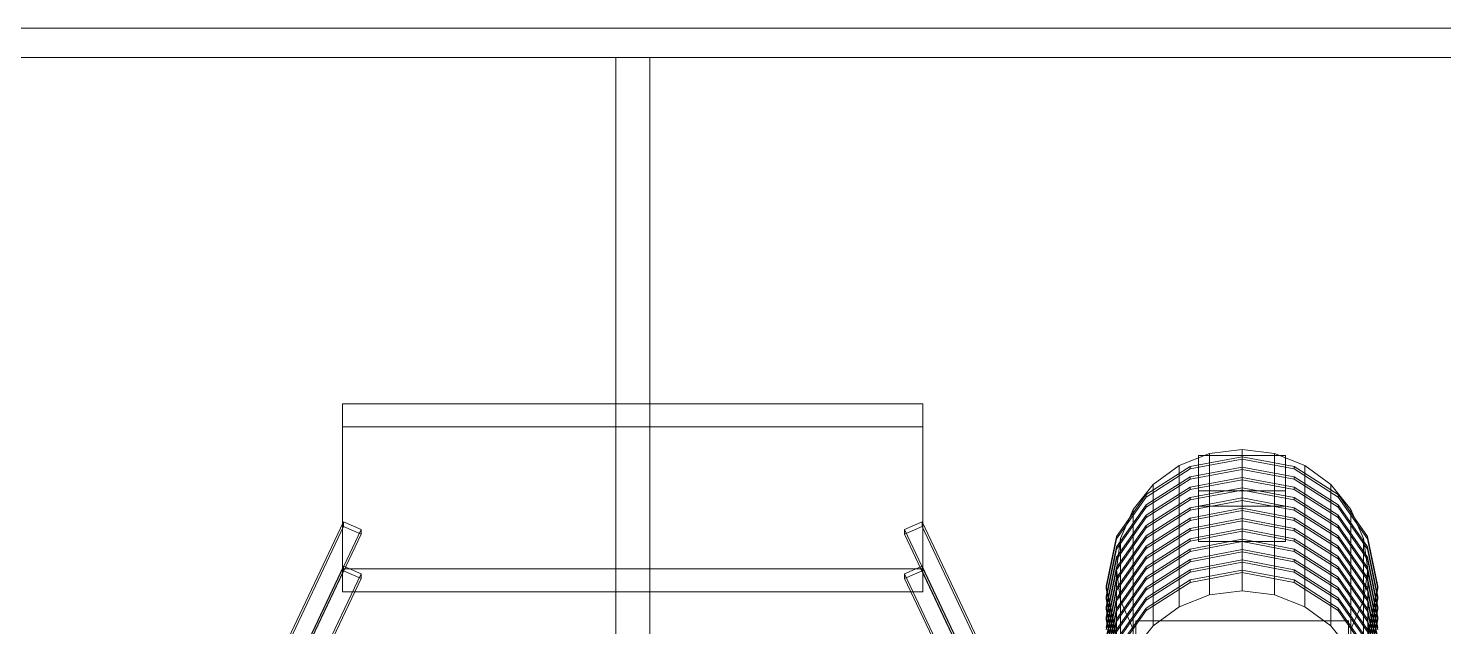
# Model space of a CAD drawing. Header units: millimetres. Extents: x -1970 to 34302, y -65268 to 6837.
# Drawn here: x -625 to 838, y -32319 to -31700 of the extents above; entities that cross this region are included whole.
import ezdxf

# ---------------------------------------------------------------- set-up
doc = ezdxf.new("R2010")
doc.units = ezdxf.units.MM
doc.layers.add('frontal_C01', color=7, linetype='Continuous', lineweight=0)
doc.layers.add('frontal_tolva', color=7, linetype='Continuous', lineweight=0)

msp = doc.modelspace()

# ---------------------------------------------------------------- linework, layer by layer
at = {"layer": 'frontal_C01'}
for p, q in [((-300, -32258.591), (-300, -32088.14)), ((-300, -32088.14), (300, -32088.14)), ((-300, -32111.954), (-300, -32088.14)), ((300, -32088.14), (300, -32258.591)), ((300, -32088.14), (300, -32111.954)), ((300, -32111.954), (-300, -32111.954)), ((-300, -32111.954), (-300, -32282.405)), ((300, -32282.405), (300, -32111.954)), ((630, -32135.438), (596.354, -32139.657)), ((663.646, -32139.657), (630, -32135.438)), ((630, -32281.538), (630, -32135.438)), ((565, -32152.028), (538.076, -32171.707)), ((596.354, -32139.657), (565, -32152.028)), ((565, -32298.129), (565, -32152.028)), ((630, -32142.88), (576.271, -32153.061)), ((576.271, -32155.496), (630, -32145.315)), ((585, -32178.013), (585, -32141.487)), ((585, -32141.487), (675, -32141.487)), ((585, -32193.878), (585, -32141.487)), ((596.354, -32285.758), (596.354, -32139.657)), ((683.729, -32153.061), (630, -32142.88)), ((630, -32145.315), (630, -32142.88)), ((630, -32145.315), (683.729, -32155.496)), ((695, -32152.028), (663.646, -32139.657)), ((663.646, -32285.758), (663.646, -32139.657)), ((675, -32141.487), (675, -32178.013)), ((675, -32141.487), (675, -32193.878)), ((721.924, -32171.707), (695, -32152.028)), ((695, -32298.129), (695, -32152.028)), ((576.271, -32153.061), (530.722, -32182.051)), ((530.722, -32184.487), (576.271, -32155.496)), ((576.271, -32163.714), (530.722, -32192.705)), ((530.722, -32195.14), (576.271, -32166.149)), ((576.271, -32155.496), (576.271, -32153.061)), ((630, -32153.534), (576.271, -32163.714)), ((576.271, -32166.149), (630, -32155.969)), ((576.271, -32166.149), (576.271, -32163.714)), ((630, -32164.187), (576.271, -32174.367)), ((576.271, -32176.802), (630, -32166.622)), ((683.729, -32163.714), (630, -32153.534)), ((630, -32155.969), (630, -32153.534)), ((630, -32155.969), (683.729, -32166.149)), ((683.729, -32174.367), (630, -32164.187)), ((630, -32166.622), (630, -32164.187)), ((630, -32166.622), (683.729, -32176.802)), ((729.278, -32182.051), (683.729, -32153.061)), ((683.729, -32155.496), (683.729, -32153.061)), ((683.729, -32155.496), (729.278, -32184.487)), ((729.278, -32192.705), (683.729, -32163.714)), ((683.729, -32166.149), (683.729, -32163.714)), ((683.729, -32166.149), (729.278, -32195.14)), ((538.076, -32171.707), (517.417, -32197.353)), ((576.271, -32174.367), (530.722, -32203.358)), ((530.722, -32205.793), (576.271, -32176.802)), ((538.076, -32317.808), (538.076, -32171.707)), ((576.271, -32176.802), (576.271, -32174.367)), ((630, -32174.84), (576.271, -32185.02)), ((576.271, -32187.455), (630, -32177.275)), ((675, -32178.013), (585, -32178.013)), ((585, -32178.013), (585, -32230.403)), ((683.729, -32185.02), (630, -32174.84)), ((630, -32177.275), (630, -32174.84)), ((630, -32177.275), (683.729, -32187.455)), ((675, -32230.403), (675, -32178.013)), ((729.278, -32203.358), (683.729, -32174.367)), ((683.729, -32176.802), (683.729, -32174.367)), ((683.729, -32176.802), (729.278, -32205.793)), ((742.583, -32197.353), (721.924, -32171.707)), ((721.924, -32317.808), (721.924, -32171.707)), ((530.722, -32182.051), (500.287, -32225.439)), ((500.287, -32227.874), (530.722, -32184.487)), ((530.722, -32192.705), (500.287, -32236.092)), ((500.287, -32238.527), (530.722, -32195.14)), ((530.722, -32184.487), (530.722, -32182.051)), ((576.271, -32185.02), (530.722, -32214.011)), ((530.722, -32216.446), (576.271, -32187.455)), ((530.722, -32195.14), (530.722, -32192.705)), ((576.271, -32195.673), (530.722, -32224.664)), ((576.271, -32187.455), (576.271, -32185.02)), ((630, -32185.493), (576.271, -32195.673)), ((576.271, -32198.108), (630, -32187.928)), ((576.271, -32198.108), (576.271, -32195.673)), ((630, -32196.146), (576.271, -32206.327)), ((675, -32193.878), (585, -32193.878)), ((585, -32193.878), (585, -32230.403)), ((683.729, -32195.673), (630, -32185.493)), ((630, -32187.928), (630, -32185.493)), ((630, -32187.928), (683.729, -32198.108)), ((683.729, -32206.327), (630, -32196.146)), ((630, -32198.581), (630, -32196.146)), ((675, -32230.403), (675, -32193.878)), ((729.278, -32214.011), (683.729, -32185.02)), ((683.729, -32187.455), (683.729, -32185.02)), ((683.729, -32187.455), (729.278, -32216.446)), ((729.278, -32224.664), (683.729, -32195.673)), ((683.729, -32198.108), (683.729, -32195.673)), ((759.713, -32225.439), (729.278, -32182.051)), ((729.278, -32184.487), (729.278, -32182.051)), ((729.278, -32184.487), (759.713, -32227.874)), ((759.713, -32236.092), (729.278, -32192.705)), ((729.278, -32195.14), (729.278, -32192.705)), ((729.278, -32195.14), (759.713, -32238.527)), ((-439.114, -32505.516), (-299.114, -32210.225)), ((-299.114, -32215.095), (-299.114, -32210.225)), ((-299.114, -32210.225), (-280.886, -32218.066)), ((280.886, -32218.066), (299.114, -32210.225)), ((299.114, -32210.225), (299.114, -32215.095)), ((299.114, -32210.225), (439.114, -32505.516)), ((530.722, -32203.358), (500.287, -32246.746)), ((500.287, -32249.181), (530.722, -32205.793)), ((517.417, -32197.353), (504.43, -32227.219)), ((517.417, -32343.454), (517.417, -32197.353)), ((530.722, -32227.099), (576.271, -32198.108)), ((530.722, -32205.793), (530.722, -32203.358)), ((576.271, -32206.327), (530.722, -32235.317)), ((530.722, -32237.752), (576.271, -32208.762)), ((576.271, -32208.762), (630, -32198.581)), ((576.271, -32208.762), (576.271, -32206.327)), ((630, -32206.8), (576.271, -32216.98)), ((576.271, -32219.415), (630, -32209.235)), ((630, -32198.581), (683.729, -32208.762)), ((683.729, -32216.98), (630, -32206.8)), ((630, -32209.235), (630, -32206.8)), ((630, -32209.235), (683.729, -32219.415)), ((683.729, -32198.108), (729.278, -32227.099)), ((729.278, -32235.317), (683.729, -32206.327)), ((683.729, -32208.762), (683.729, -32206.327)), ((683.729, -32208.762), (729.278, -32237.752)), ((759.713, -32246.746), (729.278, -32203.358)), ((729.278, -32205.793), (729.278, -32203.358)), ((729.278, -32205.793), (759.713, -32249.181)), ((755.57, -32227.219), (742.583, -32197.353)), ((742.583, -32343.454), (742.583, -32197.353)), ((-439.114, -32510.386), (-299.114, -32215.095)), ((-280.886, -32218.066), (-420.886, -32513.357)), ((-420.886, -32518.227), (-280.886, -32222.936)), ((-280.886, -32222.936), (-299.114, -32215.095)), ((-280.886, -32218.066), (-280.886, -32222.936)), ((299.114, -32215.095), (280.886, -32222.936)), ((280.886, -32222.936), (280.886, -32218.066)), ((420.886, -32513.357), (280.886, -32218.066)), ((420.886, -32518.227), (280.886, -32222.936)), ((439.114, -32510.386), (299.114, -32215.095)), ((500.287, -32225.439), (489.6, -32276.619)), ((530.722, -32214.011), (500.287, -32257.399)), ((500.287, -32259.834), (530.722, -32216.446)), ((530.722, -32224.664), (500.287, -32268.052)), ((500.287, -32227.874), (500.287, -32225.439)), ((530.722, -32216.446), (530.722, -32214.011)), ((576.271, -32216.98), (530.722, -32245.971)), ((530.722, -32248.406), (576.271, -32219.415)), ((530.722, -32227.099), (530.722, -32224.664)), ((576.271, -32219.415), (576.271, -32216.98)), ((630, -32217.453), (576.271, -32227.633)), ((576.271, -32230.068), (630, -32219.888)), ((683.729, -32227.633), (630, -32217.453)), ((630, -32219.888), (630, -32217.453)), ((630, -32219.888), (683.729, -32230.068)), ((729.278, -32245.971), (683.729, -32216.98)), ((683.729, -32219.415), (683.729, -32216.98)), ((683.729, -32219.415), (729.278, -32248.406)), ((759.713, -32257.399), (729.278, -32214.011)), ((729.278, -32216.446), (729.278, -32214.011)), ((729.278, -32216.446), (759.713, -32259.834)), ((759.713, -32268.052), (729.278, -32224.664)), ((729.278, -32227.099), (729.278, -32224.664)), ((770.4, -32276.619), (759.713, -32225.439)), ((759.713, -32227.874), (759.713, -32225.439)), ((489.6, -32279.054), (500.287, -32227.874)), ((500.287, -32236.092), (489.6, -32287.272)), ((489.6, -32289.707), (500.287, -32238.527)), ((504.43, -32227.219), (500, -32259.269)), ((500.287, -32270.487), (530.722, -32227.099)), ((530.722, -32235.317), (500.287, -32278.705)), ((500.287, -32238.527), (500.287, -32236.092)), ((500.287, -32281.14), (530.722, -32237.752)), ((504.43, -32373.32), (504.43, -32227.219)), ((576.271, -32227.633), (530.722, -32256.624)), ((530.722, -32259.059), (576.271, -32230.068)), ((530.722, -32237.752), (530.722, -32235.317)), ((576.271, -32238.286), (530.722, -32267.277)), ((576.271, -32230.068), (576.271, -32227.633)), ((630, -32228.106), (576.271, -32238.286)), ((576.271, -32240.721), (630, -32230.541)), ((576.271, -32240.721), (576.271, -32238.286)), ((630, -32238.759), (576.271, -32248.939)), ((585, -32230.403), (675, -32230.403)), ((683.729, -32238.286), (630, -32228.106)), ((630, -32230.541), (630, -32228.106)), ((630, -32230.541), (683.729, -32240.721)), ((683.729, -32248.939), (630, -32238.759)), ((630, -32241.194), (630, -32238.759)), ((729.278, -32256.624), (683.729, -32227.633)), ((683.729, -32230.068), (683.729, -32227.633)), ((683.729, -32230.068), (729.278, -32259.059)), ((729.278, -32267.277), (683.729, -32238.286)), ((683.729, -32240.721), (683.729, -32238.286)), ((729.278, -32227.099), (759.713, -32270.487)), ((759.713, -32278.705), (729.278, -32235.317)), ((729.278, -32237.752), (729.278, -32235.317)), ((729.278, -32237.752), (759.713, -32281.14)), ((760, -32259.269), (755.57, -32227.219)), ((755.57, -32373.32), (755.57, -32227.219)), ((759.713, -32227.874), (770.4, -32279.054)), ((770.4, -32287.272), (759.713, -32236.092)), ((759.713, -32238.527), (759.713, -32236.092)), ((759.713, -32238.527), (770.4, -32289.707)), ((500.287, -32246.746), (489.6, -32297.925)), ((489.6, -32300.36), (500.287, -32249.181)), ((530.722, -32245.971), (500.287, -32289.358)), ((500.287, -32249.181), (500.287, -32246.746)), ((500.287, -32291.793), (530.722, -32248.406)), ((530.722, -32269.712), (576.271, -32240.721)), ((530.722, -32248.406), (530.722, -32245.971)), ((576.271, -32248.939), (530.722, -32277.93)), ((530.722, -32280.365), (576.271, -32251.374)), ((576.271, -32251.374), (630, -32241.194)), ((576.271, -32251.374), (576.271, -32248.939)), ((630, -32249.412), (576.271, -32259.592)), ((576.271, -32262.027), (630, -32251.847)), ((630, -32241.194), (683.729, -32251.374)), ((683.729, -32259.592), (630, -32249.412)), ((630, -32251.847), (630, -32249.412)), ((630, -32251.847), (683.729, -32262.027)), ((683.729, -32240.721), (729.278, -32269.712)), ((729.278, -32277.93), (683.729, -32248.939)), ((683.729, -32251.374), (683.729, -32248.939)), ((683.729, -32251.374), (729.278, -32280.365)), ((759.713, -32289.358), (729.278, -32245.971)), ((729.278, -32248.406), (729.278, -32245.971)), ((729.278, -32248.406), (759.713, -32291.793)), ((770.4, -32297.925), (759.713, -32246.746)), ((759.713, -32249.181), (759.713, -32246.746)), ((759.713, -32249.181), (770.4, -32300.36)), ((-439.114, -32551.172), (-299.114, -32255.881)), ((-439.114, -32556.042), (-299.114, -32260.751)), ((-280.886, -32263.722), (-420.886, -32559.014)), ((-420.886, -32563.884), (-280.886, -32268.593)), ((300, -32258.591), (-300, -32258.591)), ((-300, -32258.591), (-300, -32282.405)), ((-299.114, -32260.751), (-299.114, -32255.881)), ((-299.114, -32255.881), (-280.886, -32263.722)), ((-280.886, -32268.593), (-299.114, -32260.751)), ((-280.886, -32263.722), (-280.886, -32268.593)), ((280.886, -32263.722), (299.114, -32255.881)), ((299.114, -32260.751), (280.886, -32268.593)), ((280.886, -32268.593), (280.886, -32263.722)), ((420.886, -32559.014), (280.886, -32263.722)), ((420.886, -32563.884), (280.886, -32268.593)), ((299.114, -32255.881), (299.114, -32260.751)), ((299.114, -32255.881), (439.114, -32551.172)), ((439.114, -32556.042), (299.114, -32260.751)), ((300, -32282.405), (300, -32258.591)), ((500.287, -32257.399), (489.6, -32308.578)), ((489.6, -32311.013), (500.287, -32259.834)), ((500.287, -32268.052), (489.6, -32319.231)), ((500, -32259.269), (504.43, -32291.319)), ((500, -32405.37), (500, -32259.269)), ((530.722, -32256.624), (500.287, -32300.012)), ((500.287, -32259.834), (500.287, -32257.399)), ((500.287, -32302.447), (530.722, -32259.059)), ((530.722, -32267.277), (500.287, -32310.665)), ((500.287, -32270.487), (500.287, -32268.052)), ((530.722, -32259.059), (530.722, -32256.624)), ((576.271, -32259.592), (530.722, -32288.583)), ((530.722, -32291.018), (576.271, -32262.027)), ((530.722, -32269.712), (530.722, -32267.277)), ((576.271, -32262.027), (576.271, -32259.592)), ((630, -32260.065), (576.271, -32270.246)), ((576.271, -32272.681), (630, -32262.5)), ((683.729, -32270.246), (630, -32260.065)), ((630, -32262.5), (630, -32260.065)), ((630, -32262.5), (683.729, -32272.681)), ((729.278, -32288.583), (683.729, -32259.592)), ((683.729, -32262.027), (683.729, -32259.592)), ((683.729, -32262.027), (729.278, -32291.018)), ((759.713, -32300.012), (729.278, -32256.624)), ((729.278, -32259.059), (729.278, -32256.624)), ((729.278, -32259.059), (759.713, -32302.447)), ((759.713, -32310.665), (729.278, -32267.277)), ((729.278, -32269.712), (729.278, -32267.277)), ((755.57, -32291.319), (760, -32259.269)), ((770.4, -32308.578), (759.713, -32257.399)), ((759.713, -32259.834), (759.713, -32257.399)), ((759.713, -32259.834), (770.4, -32311.013)), ((770.4, -32319.231), (759.713, -32268.052)), ((759.713, -32270.487), (759.713, -32268.052)), ((760, -32259.269), (760, -32405.37)), ((-300, -32282.405), (300, -32282.405)), ((489.6, -32321.666), (500.287, -32270.487)), ((489.6, -32276.619), (500.287, -32327.798)), ((489.6, -32279.054), (489.6, -32276.619)), ((500.287, -32278.705), (489.6, -32329.885)), ((500.287, -32330.233), (489.6, -32279.054)), ((489.6, -32332.32), (500.287, -32281.14)), ((500.287, -32313.1), (530.722, -32269.712)), ((530.722, -32277.93), (500.287, -32321.318)), ((500.287, -32281.14), (500.287, -32278.705)), ((500.287, -32323.753), (530.722, -32280.365)), ((576.271, -32270.246), (530.722, -32299.236)), ((530.722, -32301.671), (576.271, -32272.681)), ((530.722, -32280.365), (530.722, -32277.93)), ((576.271, -32272.681), (576.271, -32270.246)), ((596.354, -32285.758), (630, -32281.538)), ((630, -32281.538), (663.646, -32285.758)), ((729.278, -32299.236), (683.729, -32270.246)), ((683.729, -32272.681), (683.729, -32270.246)), ((683.729, -32272.681), (729.278, -32301.671)), ((729.278, -32269.712), (759.713, -32313.1)), ((759.713, -32321.318), (729.278, -32277.93)), ((729.278, -32280.365), (729.278, -32277.93)), ((729.278, -32280.365), (759.713, -32323.753)), ((759.713, -32270.487), (770.4, -32321.666)), ((759.713, -32327.798), (770.4, -32276.619)), ((770.4, -32329.885), (759.713, -32278.705)), ((759.713, -32281.14), (759.713, -32278.705)), ((770.4, -32279.054), (759.713, -32330.233)), ((759.713, -32281.14), (770.4, -32332.32)), ((770.4, -32276.619), (770.4, -32279.054)), ((489.6, -32287.272), (500.287, -32338.451)), ((489.6, -32289.707), (489.6, -32287.272)), ((500.287, -32289.358), (489.6, -32340.538)), ((500.287, -32340.886), (489.6, -32289.707)), ((489.6, -32342.973), (500.287, -32291.793)), ((489.6, -32297.925), (500.287, -32349.105)), ((489.6, -32300.36), (489.6, -32297.925)), ((530.722, -32288.583), (500.287, -32331.971)), ((500.287, -32291.793), (500.287, -32289.358)), ((500.287, -32334.406), (530.722, -32291.018)), ((504.43, -32291.319), (517.417, -32321.185)), ((504.43, -32437.42), (504.43, -32291.319)), ((530.722, -32291.018), (530.722, -32288.583)), ((538.076, -32317.808), (565, -32298.129)), ((565, -32298.129), (596.354, -32285.758)), ((663.646, -32285.758), (695, -32298.129)), ((695, -32298.129), (721.924, -32317.808)), ((759.713, -32331.971), (729.278, -32288.583)), ((729.278, -32291.018), (729.278, -32288.583)), ((729.278, -32291.018), (759.713, -32334.406)), ((742.583, -32321.185), (755.57, -32291.319)), ((755.57, -32437.42), (755.57, -32291.319)), ((759.713, -32338.451), (770.4, -32287.272)), ((770.4, -32340.538), (759.713, -32289.358)), ((759.713, -32291.793), (759.713, -32289.358)), ((770.4, -32289.707), (759.713, -32340.886)), ((759.713, -32291.793), (770.4, -32342.973)), ((759.713, -32349.105), (770.4, -32297.925)), ((770.4, -32287.272), (770.4, -32289.707)), ((770.4, -32297.925), (770.4, -32300.36)), ((500.287, -32300.012), (489.6, -32351.191)), ((500.287, -32351.54), (489.6, -32300.36)), ((489.6, -32353.626), (500.287, -32302.447)), ((489.6, -32308.578), (500.287, -32359.758)), ((489.6, -32311.013), (489.6, -32308.578)), ((500.287, -32310.665), (489.6, -32361.844)), ((500.287, -32362.193), (489.6, -32311.013)), ((489.6, -32364.279), (500.287, -32313.1)), ((530.722, -32299.236), (500.287, -32342.624)), ((500.287, -32302.447), (500.287, -32300.012)), ((500.287, -32345.059), (530.722, -32301.671)), ((500.287, -32313.1), (500.287, -32310.665)), ((520, -32373.267), (520, -32312.392)), ((520, -32312.392), (740, -32312.392)), ((520, -32510.523), (520, -32312.392)), ((530.722, -32301.671), (530.722, -32299.236)), ((759.713, -32342.624), (729.278, -32299.236)), ((729.278, -32301.671), (729.278, -32299.236)), ((729.278, -32301.671), (759.713, -32345.059)), ((740, -32312.392), (740, -32373.267)), ((740, -32312.392), (740, -32510.523)), ((770.4, -32351.191), (759.713, -32300.012)), ((759.713, -32302.447), (759.713, -32300.012)), ((770.4, -32300.36), (759.713, -32351.54)), ((759.713, -32302.447), (770.4, -32353.626)), ((759.713, -32359.758), (770.4, -32308.578)), ((770.4, -32361.844), (759.713, -32310.665)), ((759.713, -32313.1), (759.713, -32310.665)), ((770.4, -32311.013), (759.713, -32362.193)), ((759.713, -32313.1), (770.4, -32364.279)), ((770.4, -32308.578), (770.4, -32311.013)), ((517.417, -32343.454), (538.076, -32317.808)), ((721.924, -32317.808), (742.583, -32343.454))]:
    msp.add_line(p, q, dxfattribs=at)
at = {"layer": 'frontal_tolva'}
for p, q in [((-1725, -31700), (1725, -31700)), ((-1725, -31730), (1725, -31730)), ((-17.5, -32700), (-17.5, -31730)), ((-17.5, -31730), (17.5, -31730)), ((17.5, -32700), (17.5, -31730))]:
    msp.add_line(p, q, dxfattribs=at)

doc.saveas('drawing.dxf')
